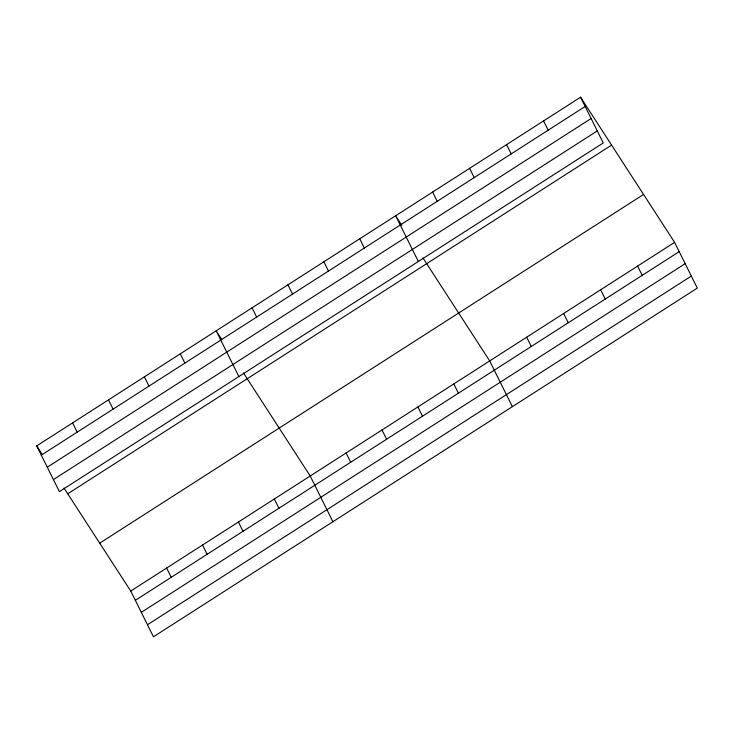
<?xml version="1.0" encoding="UTF-8"?>
<svg xmlns="http://www.w3.org/2000/svg" width="734" height="734" viewBox="0 0 734 734"><rect width="100%" height="100%" fill="white"/><g stroke="black" fill="none" stroke-linecap="round" stroke-linejoin="round"><path stroke-width="1.1" d="M580.557 97.209L603.256 142.937L59.399 491.633L36.7 445.896L580.557 97.209L674.601 242.367L697.3 288.104L153.443 636.791L130.744 591.063L64.014 488.055M41.297 455.163L585.154 106.476M47.27 467.2L591.127 118.504M53.426 479.596L597.283 130.909M67.73 493.799L611.587 145.112M99.705 543.16L643.562 194.464M130.744 591.063L674.601 242.367M135.34 600.329L679.198 251.634M141.313 612.358L685.171 263.671M147.47 624.762L691.327 276.067M401.856 225.347L395.644 215.759L418.343 261.497M422.958 257.918L489.688 360.926L512.387 406.654M221.76 339.457L216.172 330.832L238.871 376.56M243.486 372.982L310.216 475.99L332.915 521.727M36.7 445.896L42.288 454.52M637.617 266.084L642.213 275.351M543.573 120.917L548.179 130.184M600.632 289.792L605.238 299.059M506.588 144.626L511.194 153.901M563.648 313.501L568.254 322.767M469.613 168.343L474.21 177.61M526.673 337.209L531.269 346.485M432.629 192.051L437.225 201.318M453.796 383.937L458.392 393.204M359.752 238.779L364.348 248.046M417.894 406.948L422.5 416.215M323.859 261.79L328.456 271.057M382.001 429.968L386.607 439.235M287.957 284.801L292.563 294.068M346.109 452.979L350.705 462.246M252.065 307.821L256.671 317.088M274.323 499.01L278.92 508.277M180.28 353.843L184.876 363.11M238.422 522.021L243.027 531.288M144.387 376.854L148.984 386.13M202.529 545.032L207.135 554.298M108.485 399.874L113.091 409.141M166.636 568.043L171.233 577.319M72.593 422.885L77.198 432.152"/></g></svg>
